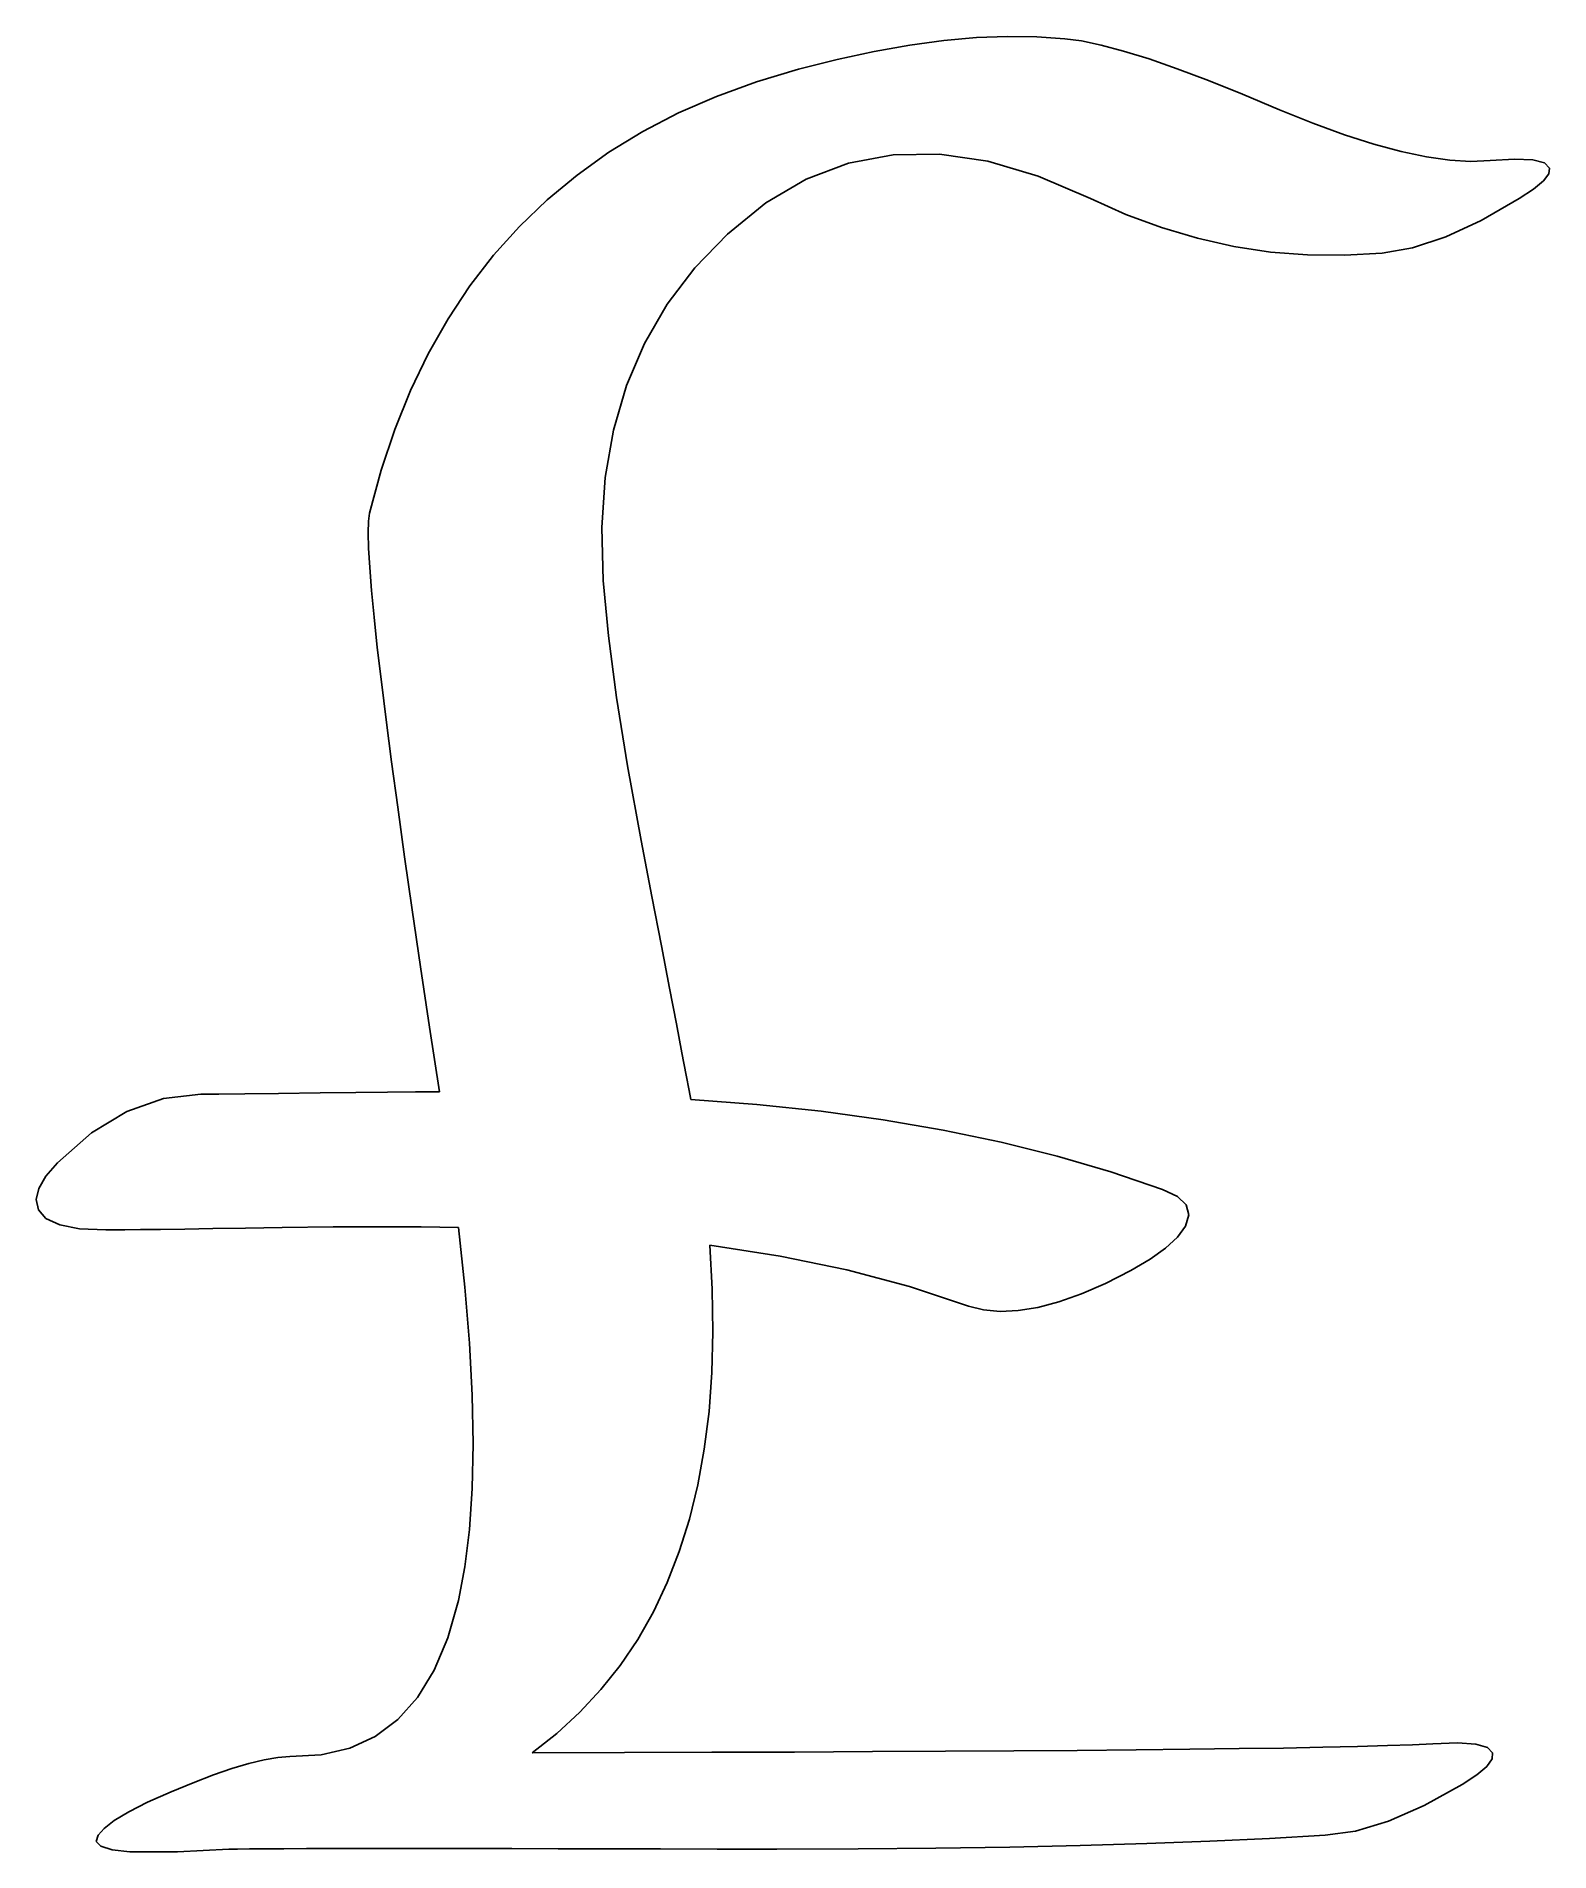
# Model space of a CAD drawing. Extents: x 0 to 16.6, y 0 to 19.9.
import ezdxf

# ---------------------------------------------------------------- set-up
doc = ezdxf.new("R2010")
doc.units = 0
doc.layers.get('0').update_dxf_attribs({"linetype": 'CONTINUOUS'})

msp = doc.modelspace()

# ---------------------------------------------------------------- linework, layer by layer
at = {"color": 0}
for p, q in [((10.634, 19.873), (10.294, 19.859)), ((10.957, 19.869), (10.634, 19.873)), ((9.175, 19.707), (8.77, 19.619)), ((9.565, 19.776), (9.175, 19.707)), ((9.938, 19.826), (9.565, 19.776)), ((10.294, 19.859), (9.938, 19.826)), ((11.264, 19.847), (10.957, 19.869)), ((11.446, 19.823), (11.264, 19.847)), ((11.661, 19.778), (11.446, 19.823)), ((11.906, 19.712), (11.661, 19.778)), ((12.184, 19.625), (11.906, 19.712)), ((8.347, 19.514), (7.888, 19.376)), ((8.77, 19.619), (8.347, 19.514)), ((12.493, 19.517), (12.184, 19.625)), ((12.834, 19.389), (12.493, 19.517)), ((7.888, 19.376), (7.45, 19.216)), ((13.207, 19.24), (12.834, 19.389)), ((7.45, 19.216), (7.035, 19.034)), ((13.611, 19.069), (13.207, 19.24)), ((7.035, 19.034), (6.642, 18.83)), ((13.978, 18.921), (13.611, 19.069)), ((14.323, 18.795), (13.978, 18.921)), ((6.642, 18.83), (6.271, 18.604)), ((14.645, 18.692), (14.323, 18.795)), ((14.944, 18.611), (14.645, 18.692)), ((6.271, 18.604), (5.923, 18.355)), ((8.432, 18.311), (8.896, 18.486)), ((8.896, 18.486), (9.382, 18.576)), ((9.382, 18.576), (9.889, 18.583)), ((9.889, 18.583), (10.418, 18.505)), ((10.418, 18.505), (10.969, 18.343)), ((15.221, 18.553), (14.944, 18.611)), ((15.476, 18.517), (15.221, 18.553)), ((15.707, 18.504), (15.476, 18.517)), ((15.917, 18.514), (15.707, 18.504)), ((16.186, 18.53), (15.917, 18.514)), ((16.385, 18.521), (16.186, 18.53)), ((16.513, 18.488), (16.385, 18.521)), ((16.569, 18.431), (16.513, 18.488)), ((5.923, 18.355), (5.596, 18.084)), ((7.99, 18.052), (8.432, 18.311)), ((10.969, 18.343), (11.542, 18.097)), ((16.392, 18.201), (16.5, 18.292)), ((16.5, 18.292), (16.559, 18.368)), ((16.559, 18.368), (16.569, 18.431)), ((11.542, 18.097), (11.929, 17.924)), ((15.819, 17.857), (16.236, 18.097)), ((16.236, 18.097), (16.392, 18.201)), ((5.596, 18.084), (5.292, 17.792)), ((7.569, 17.708), (7.99, 18.052)), ((11.929, 17.924), (12.319, 17.779)), ((5.292, 17.792), (5.009, 17.477)), ((7.214, 17.339), (7.569, 17.708)), ((12.319, 17.779), (12.713, 17.662)), ((15.431, 17.677), (15.819, 17.857)), ((12.713, 17.662), (13.111, 17.573)), ((13.111, 17.573), (13.512, 17.512)), ((13.512, 17.512), (13.917, 17.48)), ((14.325, 17.476), (14.736, 17.5)), ((14.736, 17.5), (15.069, 17.558)), ((15.069, 17.558), (15.431, 17.677)), ((5.009, 17.477), (4.749, 17.14)), ((6.911, 16.94), (7.214, 17.339)), ((13.917, 17.48), (14.325, 17.476)), ((4.749, 17.14), (4.511, 16.781)), ((6.662, 16.511), (6.911, 16.94)), ((4.511, 16.781), (4.295, 16.399)), ((6.465, 16.052), (6.662, 16.511)), ((4.295, 16.399), (4.101, 15.996)), ((4.101, 15.996), (3.93, 15.57)), ((6.322, 15.563), (6.465, 16.052)), ((3.93, 15.57), (3.78, 15.123)), ((6.231, 15.044), (6.322, 15.563)), ((3.78, 15.123), (3.653, 14.653)), ((6.193, 14.495), (6.231, 15.044)), ((3.641, 14.566), (3.637, 14.438)), ((3.653, 14.653), (3.641, 14.566)), ((3.637, 14.438), (3.642, 14.269)), ((6.208, 13.917), (6.193, 14.495)), ((3.642, 14.269), (3.654, 14.059)), ((3.654, 14.059), (3.674, 13.808)), ((6.266, 13.312), (6.208, 13.917)), ((3.674, 13.808), (3.702, 13.515)), ((3.702, 13.515), (3.737, 13.181)), ((3.737, 13.181), (3.781, 12.806)), ((6.354, 12.635), (6.266, 13.312)), ((3.781, 12.806), (3.833, 12.389)), ((6.474, 11.888), (6.354, 12.635)), ((3.833, 12.389), (3.893, 11.931)), ((3.893, 11.931), (3.96, 11.433)), ((6.625, 11.069), (6.474, 11.888)), ((3.96, 11.433), (4.036, 10.892)), ((6.743, 10.457), (6.625, 11.069)), ((4.036, 10.892), (4.119, 10.311)), ((6.846, 9.918), (6.743, 10.457)), ((4.119, 10.311), (4.21, 9.688)), ((6.936, 9.454), (6.846, 9.918)), ((4.21, 9.688), (4.309, 9.025)), ((7.01, 9.062), (6.936, 9.454)), ((4.309, 9.025), (4.417, 8.319)), ((7.071, 8.745), (7.01, 9.062)), ((7.117, 8.502), (7.071, 8.745)), ((7.149, 8.332), (7.117, 8.502)), ((1.395, 8.245), (0.996, 8.104)), ((1.806, 8.292), (1.395, 8.245)), ((2.002, 8.293), (1.806, 8.292)), ((2.285, 8.295), (2.002, 8.293)), ((2.655, 8.299), (2.285, 8.295)), ((3.111, 8.306), (2.655, 8.299)), ((3.5, 8.312), (3.111, 8.306)), ((3.847, 8.316), (3.5, 8.312)), ((4.153, 8.319), (3.847, 8.316)), ((4.417, 8.319), (4.153, 8.319)), ((7.167, 8.236), (7.149, 8.332)), ((7.891, 8.181), (7.167, 8.236)), ((8.594, 8.107), (7.891, 8.181)), ((0.996, 8.104), (0.61, 7.87)), ((9.273, 8.013), (8.594, 8.107)), ((9.931, 7.899), (9.273, 8.013)), ((0.61, 7.87), (0.236, 7.542)), ((10.565, 7.766), (9.931, 7.899)), ((11.177, 7.614), (10.565, 7.766)), ((11.766, 7.442), (11.177, 7.614)), ((0.108, 7.395), (0.031, 7.26)), ((0.236, 7.542), (0.108, 7.395)), ((12.333, 7.25), (11.766, 7.442)), ((0.031, 7.26), (0.004, 7.138)), ((12.495, 7.173), (12.333, 7.25)), ((12.59, 7.08), (12.495, 7.173)), ((0.004, 7.138), (0.028, 7.028)), ((0.028, 7.028), (0.11, 6.931)), ((12.583, 6.847), (12.62, 6.971)), ((12.62, 6.971), (12.59, 7.08)), ((0.11, 6.931), (0.26, 6.861)), ((0.26, 6.861), (0.478, 6.819)), ((0.478, 6.819), (0.764, 6.806)), ((0.764, 6.806), (0.846, 6.806)), ((0.846, 6.806), (0.973, 6.807)), ((0.973, 6.807), (1.146, 6.81)), ((1.146, 6.81), (1.365, 6.813)), ((1.365, 6.813), (1.629, 6.816)), ((1.629, 6.816), (1.938, 6.821)), ((1.938, 6.821), (2.294, 6.827)), ((2.294, 6.827), (2.694, 6.833)), ((2.694, 6.833), (3.253, 6.839)), ((3.253, 6.839), (3.76, 6.84)), ((3.76, 6.84), (4.218, 6.839)), ((4.218, 6.839), (4.625, 6.833)), ((4.625, 6.833), (4.695, 6.18)), ((12.494, 6.728), (12.583, 6.847)), ((7.403, 6.157), (7.375, 6.639)), ((7.375, 6.639), (8.146, 6.519)), ((12.195, 6.485), (12.364, 6.608)), ((12.364, 6.608), (12.494, 6.728)), ((8.146, 6.519), (8.875, 6.368)), ((8.875, 6.368), (9.562, 6.186)), ((11.706, 6.221), (11.986, 6.361)), ((11.986, 6.361), (12.195, 6.485)), ((4.695, 6.18), (4.745, 5.568)), ((9.562, 6.186), (10.208, 5.972)), ((11.443, 6.108), (11.706, 6.221)), ((7.411, 5.692), (7.403, 6.157)), ((10.208, 5.972), (10.373, 5.93)), ((10.965, 5.958), (11.196, 6.02)), ((11.196, 6.02), (11.443, 6.108)), ((10.373, 5.93), (10.554, 5.913)), ((10.554, 5.913), (10.751, 5.923)), ((10.751, 5.923), (10.965, 5.958)), ((4.745, 5.568), (4.775, 4.996)), ((7.4, 5.246), (7.411, 5.692)), ((7.368, 4.818), (7.4, 5.246)), ((4.775, 4.996), (4.785, 4.465)), ((7.316, 4.407), (7.368, 4.818)), ((4.785, 4.465), (4.775, 3.975)), ((7.245, 4.015), (7.316, 4.407)), ((4.775, 3.975), (4.745, 3.526)), ((7.153, 3.641), (7.245, 4.015)), ((7.042, 3.285), (7.153, 3.641)), ((4.745, 3.526), (4.695, 3.118)), ((6.91, 2.946), (7.042, 3.285)), ((4.695, 3.118), (4.625, 2.75)), ((6.759, 2.626), (6.91, 2.946)), ((4.625, 2.75), (4.508, 2.341)), ((6.587, 2.324), (6.759, 2.626)), ((4.508, 2.341), (4.359, 1.987)), ((6.396, 2.04), (6.587, 2.324)), ((6.184, 1.774), (6.396, 2.04)), ((4.359, 1.987), (4.176, 1.689)), ((4.176, 1.689), (3.962, 1.448)), ((5.953, 1.526), (6.184, 1.774)), ((3.962, 1.448), (3.715, 1.262)), ((5.702, 1.295), (5.953, 1.526)), ((3.715, 1.262), (3.435, 1.133)), ((5.431, 1.083), (5.702, 1.295)), ((2.498, 1.005), (2.331, 0.965)), ((2.647, 1.031), (2.498, 1.005)), ((2.778, 1.042), (2.647, 1.031)), ((3.123, 1.059), (2.778, 1.042)), ((3.435, 1.133), (3.123, 1.059)), ((6.441, 1.085), (5.431, 1.083)), ((7.398, 1.088), (6.441, 1.085)), ((8.304, 1.091), (7.398, 1.088)), ((9.156, 1.095), (8.304, 1.091)), ((9.956, 1.099), (9.156, 1.095)), ((10.704, 1.104), (9.956, 1.099)), ((11.399, 1.109), (10.704, 1.104)), ((12.042, 1.115), (11.399, 1.109)), ((12.632, 1.121), (12.042, 1.115)), ((13.169, 1.128), (12.632, 1.121)), ((13.654, 1.135), (13.169, 1.128)), ((14.087, 1.143), (13.654, 1.135)), ((14.467, 1.152), (14.087, 1.143)), ((14.794, 1.161), (14.467, 1.152)), ((15.069, 1.17), (14.794, 1.161)), ((15.292, 1.181), (15.069, 1.17)), ((15.562, 1.19), (15.292, 1.181)), ((15.76, 1.177), (15.562, 1.19)), ((15.888, 1.142), (15.76, 1.177)), ((15.882, 0.934), (15.939, 1.015)), ((15.944, 1.083), (15.888, 1.142)), ((15.939, 1.015), (15.944, 1.083)), ((1.942, 0.84), (1.72, 0.755)), ((2.146, 0.91), (1.942, 0.84)), ((2.331, 0.965), (2.146, 0.91)), ((15.611, 0.736), (15.773, 0.841)), ((15.773, 0.841), (15.882, 0.934)), ((1.48, 0.656), (1.222, 0.542)), ((1.72, 0.755), (1.48, 0.656)), ((15.194, 0.504), (15.611, 0.736)), ((1.016, 0.436), (0.858, 0.34)), ((1.222, 0.542), (1.016, 0.436)), ((14.806, 0.333), (15.194, 0.504)), ((0.746, 0.255), (0.681, 0.181)), ((0.858, 0.34), (0.746, 0.255)), ((14.111, 0.181), (14.444, 0.226)), ((14.444, 0.226), (14.806, 0.333)), ((0.681, 0.181), (0.661, 0.112)), ((0.661, 0.112), (0.712, 0.059)), ((0.712, 0.059), (0.834, 0.022)), ((0.834, 0.022), (1.028, 0)), ((1.028, 0), (1.549, 0)), ((1.549, 0), (2.111, 0.028)), ((2.111, 0.028), (2.206, 0.029)), ((2.206, 0.029), (2.338, 0.031)), ((2.338, 0.031), (2.508, 0.032)), ((2.508, 0.032), (2.715, 0.033)), ((2.715, 0.033), (2.96, 0.034)), ((2.96, 0.034), (3.241, 0.034)), ((3.241, 0.034), (3.56, 0.035)), ((3.56, 0.035), (3.917, 0.035)), ((3.917, 0.035), (4.31, 0.035)), ((4.31, 0.035), (4.741, 0.034)), ((4.741, 0.034), (5.21, 0.034)), ((5.21, 0.034), (5.715, 0.033)), ((5.715, 0.033), (6.258, 0.032)), ((6.258, 0.032), (6.838, 0.031)), ((6.838, 0.031), (7.456, 0.029)), ((7.456, 0.029), (8.111, 0.028)), ((8.111, 0.028), (9.001, 0.03)), ((9.001, 0.03), (9.851, 0.037)), ((9.851, 0.037), (10.661, 0.049)), ((10.661, 0.049), (11.431, 0.066)), ((11.431, 0.066), (12.161, 0.088)), ((12.161, 0.088), (12.851, 0.114)), ((12.851, 0.114), (13.501, 0.145)), ((13.501, 0.145), (14.111, 0.181))]:
    msp.add_line(p, q, dxfattribs=at)

doc.saveas('drawing.dxf')
